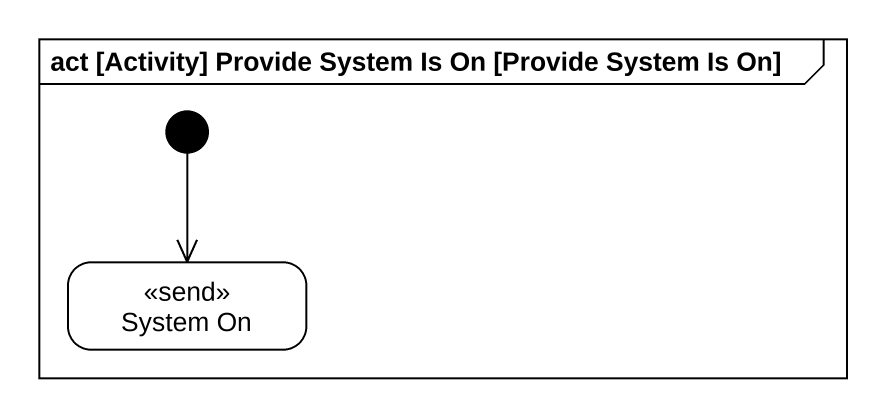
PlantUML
@startuml
mainframe act [Activity] Provide System Is On [Provide System Is On]
hide empty description
state "System On" as System_On <<send>>
[*] --> System_On
@enduml
